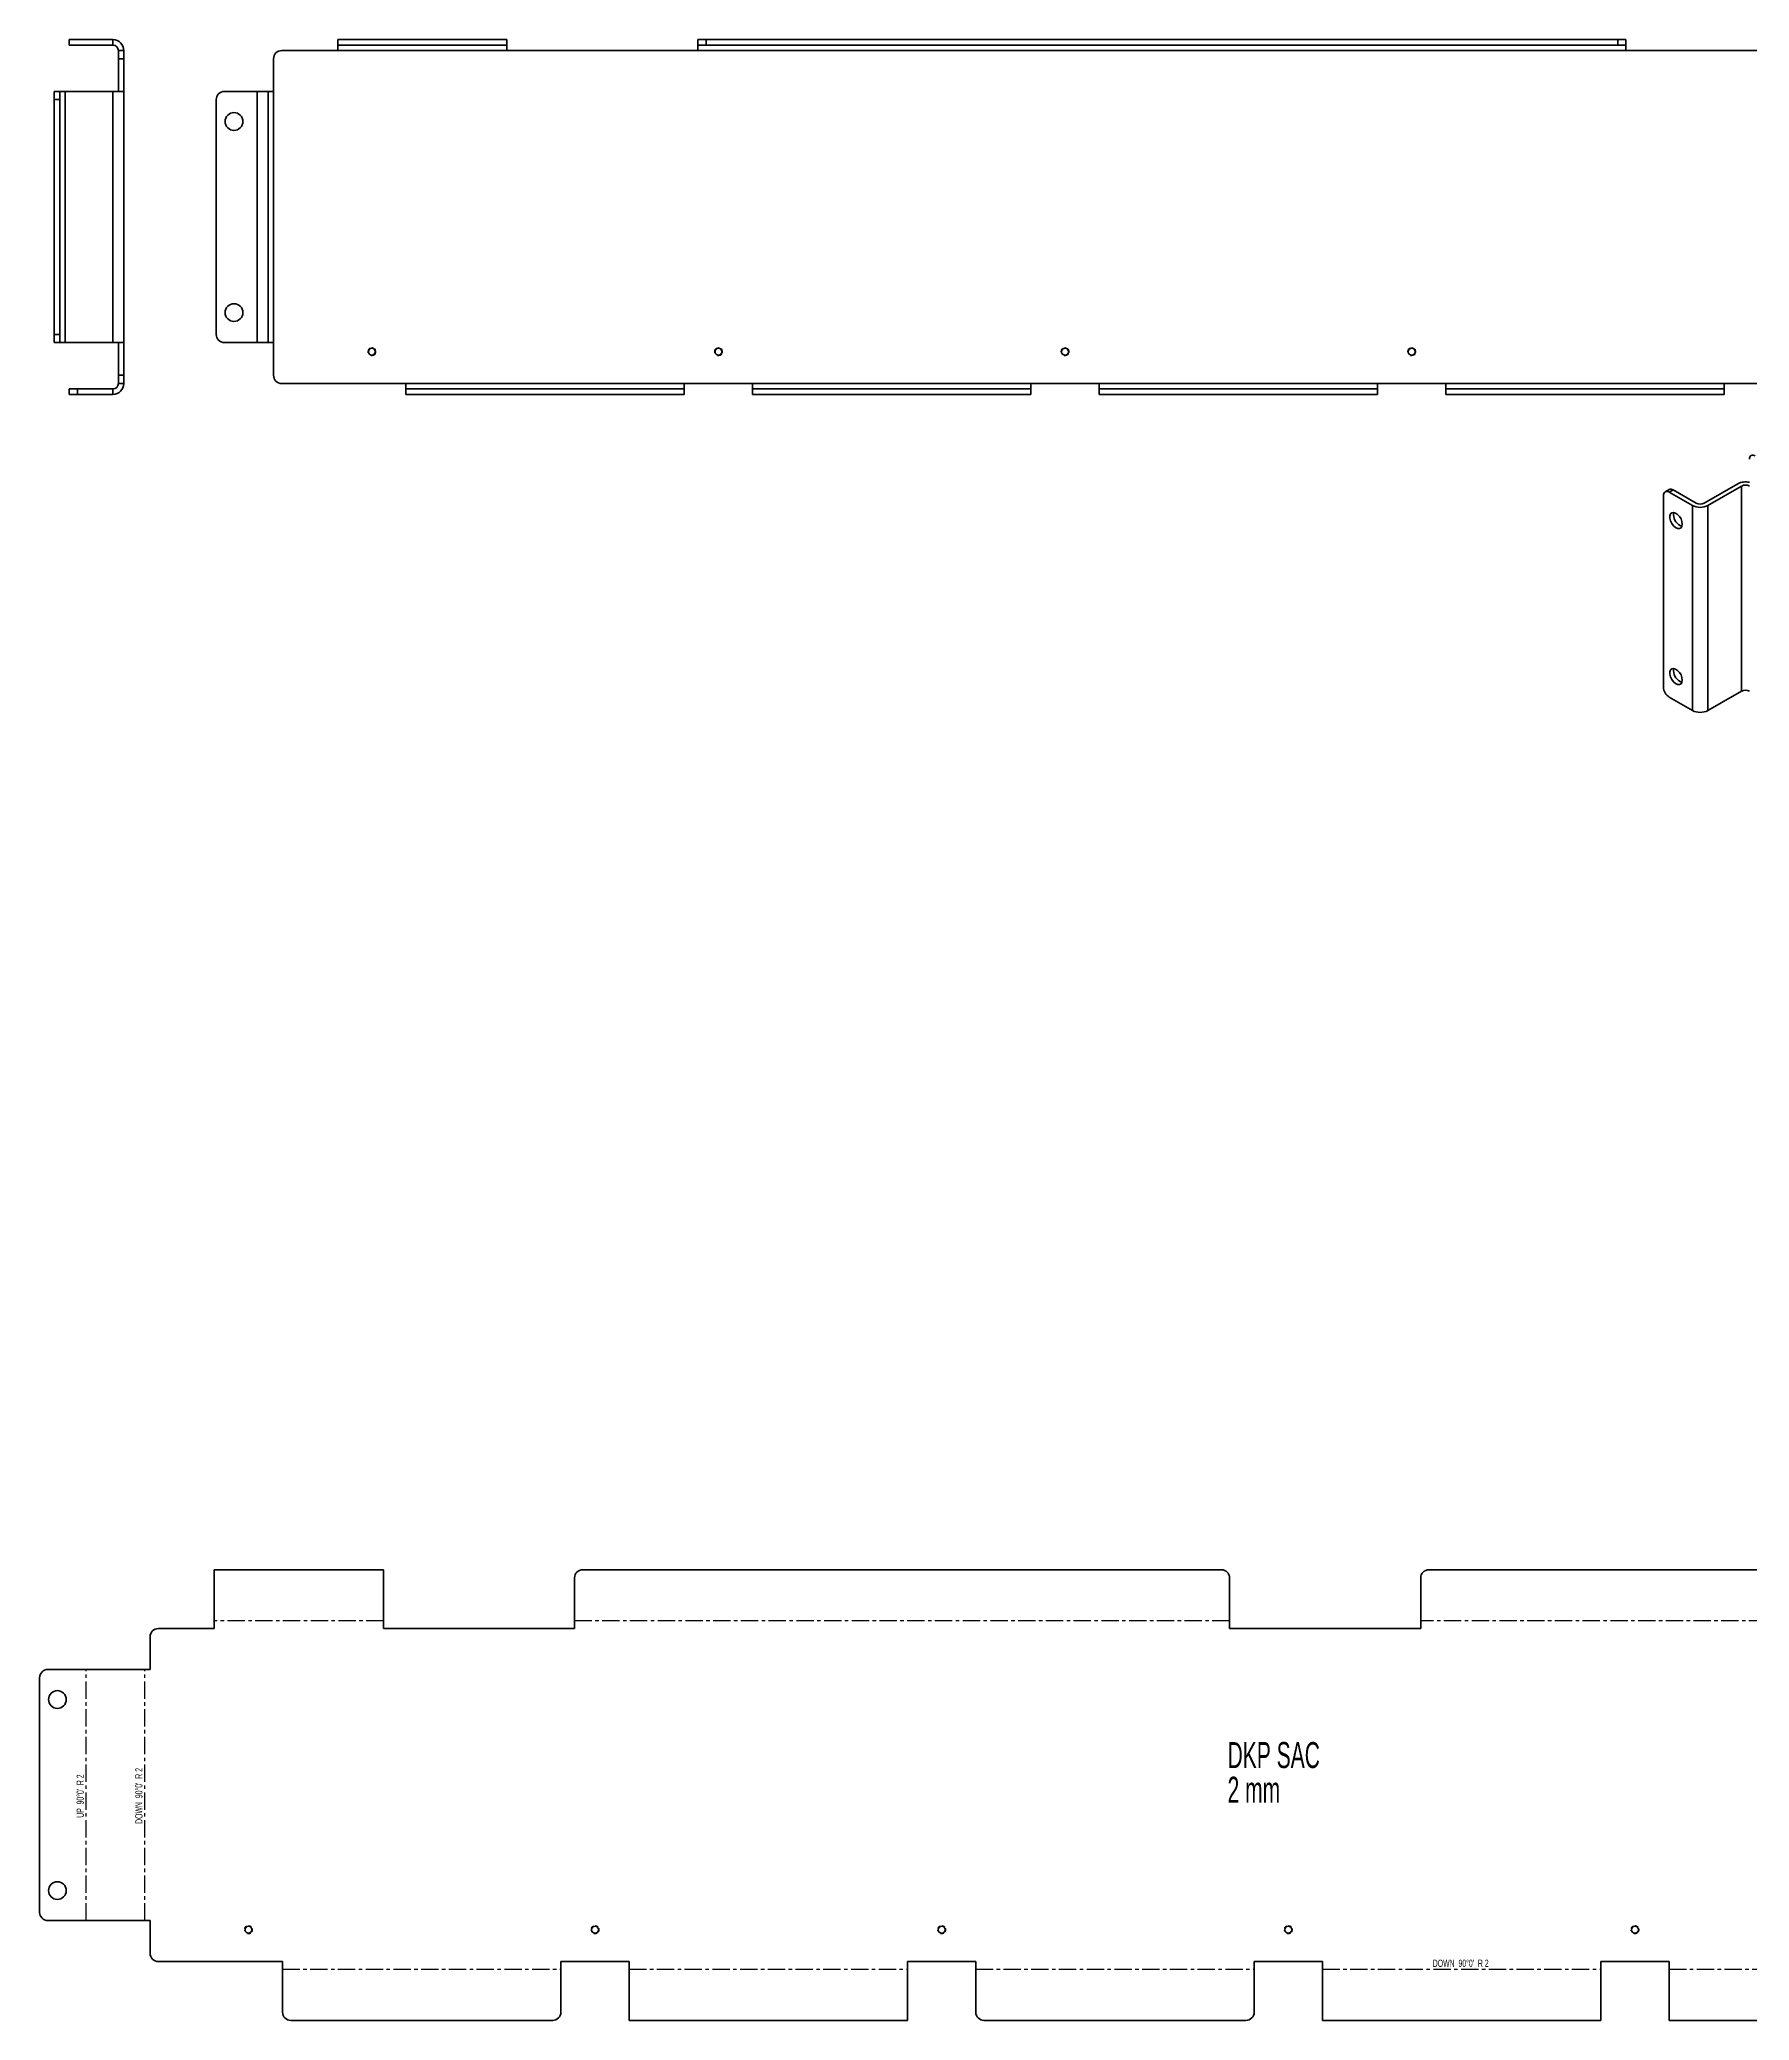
# Model space of a CAD drawing. Header units: millimetres. Extents: x -330 to 979, y -190 to 536.
# Drawn here: x -330 to 297, y -190 to 536 of the extents above; entities that cross this region are included whole.
import ezdxf

# ---------------------------------------------------------------- set-up
doc = ezdxf.new("R2010")
doc.units = ezdxf.units.MM
doc.linetypes.add('CENTER', pattern=[10.16, 6.35, -1.27, 1.27, -1.27])
doc.linetypes.add('HIDDEN', pattern=[1.905, 1.27, -0.635])
doc.styles.add('SLDTEXTSTYLE0', font='TXT', dxfattribs={"width": 0.572187})
doc.styles.add('SLDTEXTSTYLE1', font='TXT', dxfattribs={"width": 0.605})
doc.styles.add('SLDTEXTSTYLE2', font='TXT', dxfattribs={"width": 0.5675})

msp = doc.modelspace()

# ---------------------------------------------------------------- linework, layer by layer
at = {"color": 7, "linetype": 'Continuous', "lineweight": 35}
for p, q in [((-318.9, 534.17), (-318.9, 536.17)), ((-318.9, 536.17), (-302.9, 536.17)), ((-318.9, 534.17), (-302.9, 534.17)), ((-302.9, 534.17), (-302.9, 536.17)), ((-300.9, 532.17), (-298.9, 532.17)), ((-300.9, 529.17), (-300.9, 532.17)), ((-298.9, 532.17), (-298.9, 529.17)), ((-241.05, 532.17), (-220.55, 532.17)), ((-220.55, 536.17), (-158.55, 536.17)), ((-220.55, 536.17), (-220.55, 534.17)), ((-220.55, 534.17), (-158.55, 534.17)), ((-220.55, 534.17), (-220.55, 532.17)), ((-220.55, 532.17), (-158.55, 532.17)), ((-158.55, 536.17), (-158.55, 534.17)), ((-158.55, 532.17), (-158.55, 534.17)), ((-158.55, 532.17), (-88.55, 532.17)), ((-88.55, 534.17), (-88.55, 536.17)), ((-88.55, 536.17), (-85.55, 536.17)), ((-85.55, 534.17), (-88.55, 534.17)), ((-88.55, 534.17), (-88.55, 532.17)), ((-88.55, 532.17), (251.45, 532.17)), ((-85.55, 536.17), (-85.55, 534.17)), ((-85.55, 536.17), (248.45, 536.17)), ((-85.55, 534.17), (248.45, 534.17)), ((248.45, 534.17), (248.45, 536.17)), ((248.45, 536.17), (251.45, 536.17)), ((251.45, 534.17), (248.45, 534.17)), ((251.45, 536.17), (251.45, 534.17)), ((251.45, 532.17), (251.45, 534.17)), ((251.45, 532.17), (321.45, 532.17)), ((-298.9, 529.17), (-300.9, 529.17)), ((-300.9, 529.17), (-300.9, 517.17)), ((-298.9, 529.17), (-298.9, 517.17)), ((-244.05, 517.17), (-244.05, 529.17)), ((-324.4, 514.17), (-324.4, 517.17)), ((-324.4, 517.17), (-322.4, 517.17)), ((-322.4, 517.17), (-322.4, 514.17)), ((-320.4, 517.17), (-322.4, 517.17)), ((-320.4, 425.17), (-320.4, 517.17)), ((-302.9, 517.17), (-320.4, 517.17)), ((-302.9, 517.17), (-302.9, 425.17)), ((-302.9, 517.17), (-298.9, 517.17)), ((-298.9, 517.17), (-298.9, 425.17)), ((-262.05, 517.17), (-250.05, 517.17)), ((-250.05, 517.17), (-250.05, 425.17)), ((-250.05, 517.17), (-246.05, 517.17)), ((-246.05, 517.17), (-246.05, 425.17)), ((-244.05, 517.17), (-246.05, 517.17)), ((-244.05, 425.17), (-244.05, 517.17)), ((-322.4, 514.17), (-324.4, 514.17)), ((-324.4, 428.17), (-324.4, 514.17)), ((-322.4, 428.17), (-322.4, 514.17)), ((-265.05, 514.17), (-265.05, 428.17)), ((-324.4, 428.17), (-322.4, 428.17)), ((-324.4, 425.17), (-324.4, 428.17)), ((-322.4, 425.17), (-324.4, 425.17)), ((-322.4, 428.17), (-322.4, 425.17)), ((-322.4, 425.17), (-320.4, 425.17)), ((-320.4, 425.17), (-302.9, 425.17)), ((-298.9, 425.17), (-302.9, 425.17)), ((-300.9, 425.17), (-300.9, 413.17)), ((-298.9, 425.17), (-298.9, 413.17)), ((-250.05, 425.17), (-262.05, 425.17)), ((-246.05, 425.17), (-250.05, 425.17)), ((-246.05, 425.17), (-244.05, 425.17)), ((-244.05, 413.17), (-244.05, 425.17)), ((-318.9, 406.17), (-318.9, 408.17)), ((-318.9, 408.17), (-315.9, 408.17)), ((-315.9, 408.17), (-315.9, 406.17)), ((-302.9, 408.17), (-315.9, 408.17)), ((-302.9, 406.17), (-302.9, 408.17)), ((-300.9, 413.17), (-298.9, 413.17)), ((-300.9, 410.17), (-300.9, 413.17)), ((-298.9, 410.17), (-300.9, 410.17)), ((-298.9, 413.17), (-298.9, 410.17)), ((-195.55, 410.17), (-241.05, 410.17)), ((-93.55, 410.17), (-195.55, 410.17)), ((-195.55, 410.17), (-195.55, 408.17)), ((-93.55, 408.17), (-195.55, 408.17)), ((-195.55, 408.17), (-195.55, 406.17)), ((-93.55, 408.17), (-93.55, 410.17)), ((-68.55, 410.17), (-93.55, 410.17)), ((-93.55, 408.17), (-93.55, 406.17)), ((33.45, 410.17), (-68.55, 410.17)), ((-68.55, 410.17), (-68.55, 408.17)), ((-68.55, 408.17), (-68.55, 406.17)), ((33.45, 408.17), (-68.55, 408.17)), ((33.45, 408.17), (33.45, 410.17)), ((58.45, 410.17), (33.45, 410.17)), ((33.45, 408.17), (33.45, 406.17)), ((160.45, 410.17), (58.45, 410.17)), ((58.45, 410.17), (58.45, 408.17)), ((160.45, 408.17), (58.45, 408.17)), ((58.45, 408.17), (58.45, 406.17)), ((160.45, 408.17), (160.45, 410.17)), ((185.45, 410.17), (160.45, 410.17)), ((160.45, 408.17), (160.45, 406.17)), ((287.45, 410.17), (185.45, 410.17)), ((185.45, 410.17), (185.45, 408.17)), ((185.45, 408.17), (185.45, 406.17)), ((287.45, 408.17), (185.45, 408.17)), ((287.45, 408.17), (287.45, 410.17)), ((312.45, 410.17), (287.45, 410.17)), ((287.45, 408.17), (287.45, 406.17)), ((-315.9, 406.17), (-318.9, 406.17)), ((-302.9, 406.17), (-315.9, 406.17)), ((-93.55, 406.17), (-195.55, 406.17)), ((33.45, 406.17), (-68.55, 406.17)), ((160.45, 406.17), (58.45, 406.17)), ((287.45, 406.17), (185.45, 406.17)), ((267.24, 371.34), (265.83, 370.53)), ((268.74, 371.2), (267.33, 370.38)), ((267.33, 370.38), (275.81, 365.48)), ((277.23, 366.3), (268.74, 371.2)), ((280.06, 366.3), (292.43, 373.44)), ((281.47, 365.48), (293.84, 372.62)), ((293.84, 372.62), (293.84, 297.5)), ((265.21, 369.15), (265.21, 298.93)), ((275.81, 365.48), (275.81, 290.36)), ((281.47, 365.48), (281.47, 290.36)), ((275.81, 290.36), (267.33, 295.26)), ((293.84, 297.5), (281.47, 290.36)), ((-265.76, -46), (-265.76, -24.44)), ((-203.76, -24.44), (-265.76, -24.44)), ((-203.76, -24.44), (-203.76, -46)), ((-133.76, -46), (-133.76, -27.44)), ((103.24, -24.44), (-130.76, -24.44)), ((106.24, -27.44), (106.24, -46)), ((176.24, -46), (176.24, -27.44)), ((513.24, -24.44), (179.24, -24.44)), ((-289.26, -49), (-289.26, -61)), ((-286.26, -46), (-265.76, -46)), ((-133.76, -46), (-203.76, -46)), ((176.24, -46), (106.24, -46)), ((-329.76, -150), (-329.76, -64)), ((-326.76, -61), (-289.26, -61)), ((-289.26, -153), (-326.76, -153)), ((-289.26, -153), (-289.26, -165)), ((-286.26, -168), (-240.76, -168)), ((-240.76, -186.56), (-240.76, -168)), ((-138.76, -168), (-113.76, -168)), ((-138.76, -168), (-138.76, -186.56)), ((-113.76, -189.56), (-113.76, -168)), ((-11.76, -168), (13.24, -168)), ((-11.76, -168), (-11.76, -189.56)), ((13.24, -186.56), (13.24, -168)), ((115.24, -168), (140.24, -168)), ((115.24, -168), (115.24, -186.56)), ((140.24, -189.56), (140.24, -168)), ((242.24, -168), (267.24, -168)), ((242.24, -168), (242.24, -189.56)), ((267.24, -189.56), (267.24, -168)), ((-237.76, -189.56), (-141.76, -189.56)), ((-113.76, -189.56), (-11.76, -189.56)), ((16.24, -189.56), (112.24, -189.56)), ((140.24, -189.56), (242.24, -189.56)), ((267.24, -189.56), (369.24, -189.56))]:
    msp.add_line(p, q, dxfattribs=at)
at = {"color": 7, "linetype": 'CENTER'}
for p, q in [((-203.76, -43.22), (-265.76, -43.22)), ((106.24, -43.22), (-133.76, -43.22)), ((516.24, -43.22), (176.24, -43.22)), ((-312.76, -153), (-312.76, -61)), ((-291.26, -153), (-291.26, -61)), ((-240.76, -170.78), (-138.76, -170.78)), ((-113.76, -170.78), (-11.76, -170.78)), ((13.24, -170.78), (115.24, -170.78)), ((140.24, -170.78), (242.24, -170.78)), ((267.24, -170.78), (369.24, -170.78))]:
    msp.add_line(p, q, dxfattribs=at)
at = {"color": 7, "linetype": 'Continuous', "lineweight": 35, "flags": 128}
for points in [[(272.1, 358.64), (271.98, 359.58), (271.62, 360.55), (271.06, 361.46), (270.37, 362.22), (269.61, 362.72), (268.88, 362.93), (268.25, 362.82), (267.78, 362.4), (267.54, 361.71), (267.54, 360.84), (267.78, 359.87), (268.25, 358.91), (268.88, 358.07), (269.61, 357.43), (270.37, 357.07), (271.06, 357.02), (271.62, 357.29), (271.98, 357.85), (272.1, 358.64)], [(268.92, 362.11), (269.04, 362.9), (269.05, 362.91)], [(272.1, 301.48), (271.98, 302.42), (271.62, 303.39), (271.06, 304.31), (270.37, 305.06), (269.61, 305.56), (268.88, 305.77), (268.25, 305.66), (267.78, 305.24), (267.54, 304.56), (267.54, 303.68), (267.78, 302.71), (268.25, 301.76), (268.88, 300.91), (269.61, 300.28), (270.37, 299.91), (271.06, 299.86), (271.62, 300.13), (271.98, 300.69), (272.1, 301.48)], [(268.92, 304.95), (269.04, 305.74), (269.05, 305.75)]]:
    msp.add_lwpolyline(points, dxfattribs=at)
at = {"color": 7, "linetype": 'Continuous', "lineweight": 35}
for centre, radius in [((-258.55, 506.17), 3.25), ((-258.55, 436.17), 3.25), ((-208.05, 421.82), 1.25), ((-81.05, 421.82), 1.25), ((45.95, 421.82), 1.25), ((172.95, 421.82), 1.25), ((-323.26, -72), 3.25), ((-323.26, -142), 3.25), ((-253.26, -156.35), 1.25), ((-126.26, -156.35), 1.25), ((0.74, -156.35), 1.25), ((127.74, -156.35), 1.25), ((254.74, -156.35), 1.25)]:
    msp.add_circle(centre, radius, dxfattribs=at)
for centre, radius, start, end in [((-302.9, 532.17), 4, 360, 90), ((-302.9, 532.17), 2, 360, 90), ((-241.05, 529.17), 3, 90, 180), ((-262.05, 514.17), 3, 90, 180), ((-262.05, 428.17), 3, 180, 270), ((-302.9, 410.17), 2, 270, 0), ((-302.9, 410.17), 4, 270, 0), ((-241.05, 413.17), 3, 180, 270), ((297.97, 382.63), 1.31, 50.79671, 189.21404), ((266.5, 369.36), 1.31, 50.79671, 189.21404), ((267.86, 369.97), 1.51, 54.38242, 114.30712), ((295.27, 367.94), 6.19, 76.86783, 117.29886), ((295.26, 369.89), 3.07, 62.60967, 117.39033), ((278.64, 370.94), 6.15, 242.60967, 297.39033), ((278.64, 369.03), 3.07, 242.60967, 297.39033), ((273.41, 362.09), 4.49, 179.788, 251.36926), ((273.41, 304.94), 4.49, 179.788, 251.36926), ((269.81, 299.14), 4.61, 182.60548, 237.39452), ((295.26, 294.77), 3.07, 62.60967, 117.39033), ((278.64, 295.82), 6.15, 242.60967, 297.39033), ((-130.76, -27.44), 3, 90, 180), ((103.24, -27.44), 3, 0, 90), ((179.24, -27.44), 3, 90, 180), ((-286.26, -49), 3, 90, 180), ((-326.76, -64), 3, 90, 180), ((-326.76, -150), 3, 180, 270), ((-286.26, -165), 3, 180, 270), ((-237.76, -186.56), 3, 180, 270), ((-141.76, -186.56), 3, 270, 0), ((16.24, -186.56), 3, 180, 270), ((112.24, -186.56), 3, 270, 0)]:
    msp.add_arc(centre, radius, start, end, dxfattribs=at)
at = {"color": 7, "linetype": 'Continuous', "lineweight": 18}
for centre in [(-208.05, 421.82), (-81.05, 421.82), (45.95, 421.82), (172.95, 421.82)]:
    msp.add_arc(centre, 1.5, 255, 195, dxfattribs=at)
at = {"color": 7, "linetype": 'HIDDEN', "lineweight": 18}
for centre in [(-253.26, -156.35), (-126.26, -156.35), (0.74, -156.35), (127.74, -156.35), (254.74, -156.35)]:
    msp.add_arc(centre, 1.5, 255, 195, dxfattribs=at)

# ---------------------------------------------------------------- texts
at = {"color": 7, "linetype": 'Continuous', "lineweight": 0}
for s, insert, char_height, attachment_point, style in [('DKP SAC', (105.49, -87.59), 9.525, 1, 'SLDTEXTSTYLE1'), ('2 mm', (105.49, -100.29), 9.525, 1, 'SLDTEXTSTYLE1'), ("DOWN  90°0'  R 2", (190.91, -167.31), 2.6458, 2, 'SLDTEXTSTYLE0')]:
    msp.add_mtext(s, dxfattribs=dict(at, insert=insert, char_height=char_height, attachment_point=attachment_point, style=style))
at = {"color": 7, "linetype": 'Continuous', "lineweight": 0, "char_height": 2.6458, "attachment_point": 2, "rotation": 90}
for s, insert, style in [("UP  90°0'  R 2", (-316.22, -107.38), 'SLDTEXTSTYLE2'), ("DOWN  90°0'  R 2", (-294.72, -107.33), 'SLDTEXTSTYLE0')]:
    msp.add_mtext(s, dxfattribs=dict(at, insert=insert, style=style))

doc.saveas('drawing.dxf')
